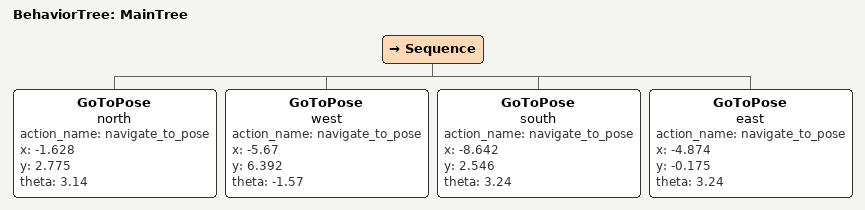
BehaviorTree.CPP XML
<root BTCPP_format="4">
    <BehaviorTree ID="MainTree">
        <Sequence>
            <GoToPose name="north" action_name="navigate_to_pose" x="-1.628" y="2.775" theta="3.14" />
            <GoToPose name="west" action_name="navigate_to_pose" x="-5.67" y="6.392" theta="-1.57" />
            <GoToPose name="south" action_name="navigate_to_pose" x="-8.642" y="2.546" theta="3.24" />
            <GoToPose name="east" action_name="navigate_to_pose" x="-4.874" y="-0.175" theta="3.24" />
        </Sequence>
    </BehaviorTree>
</root>
